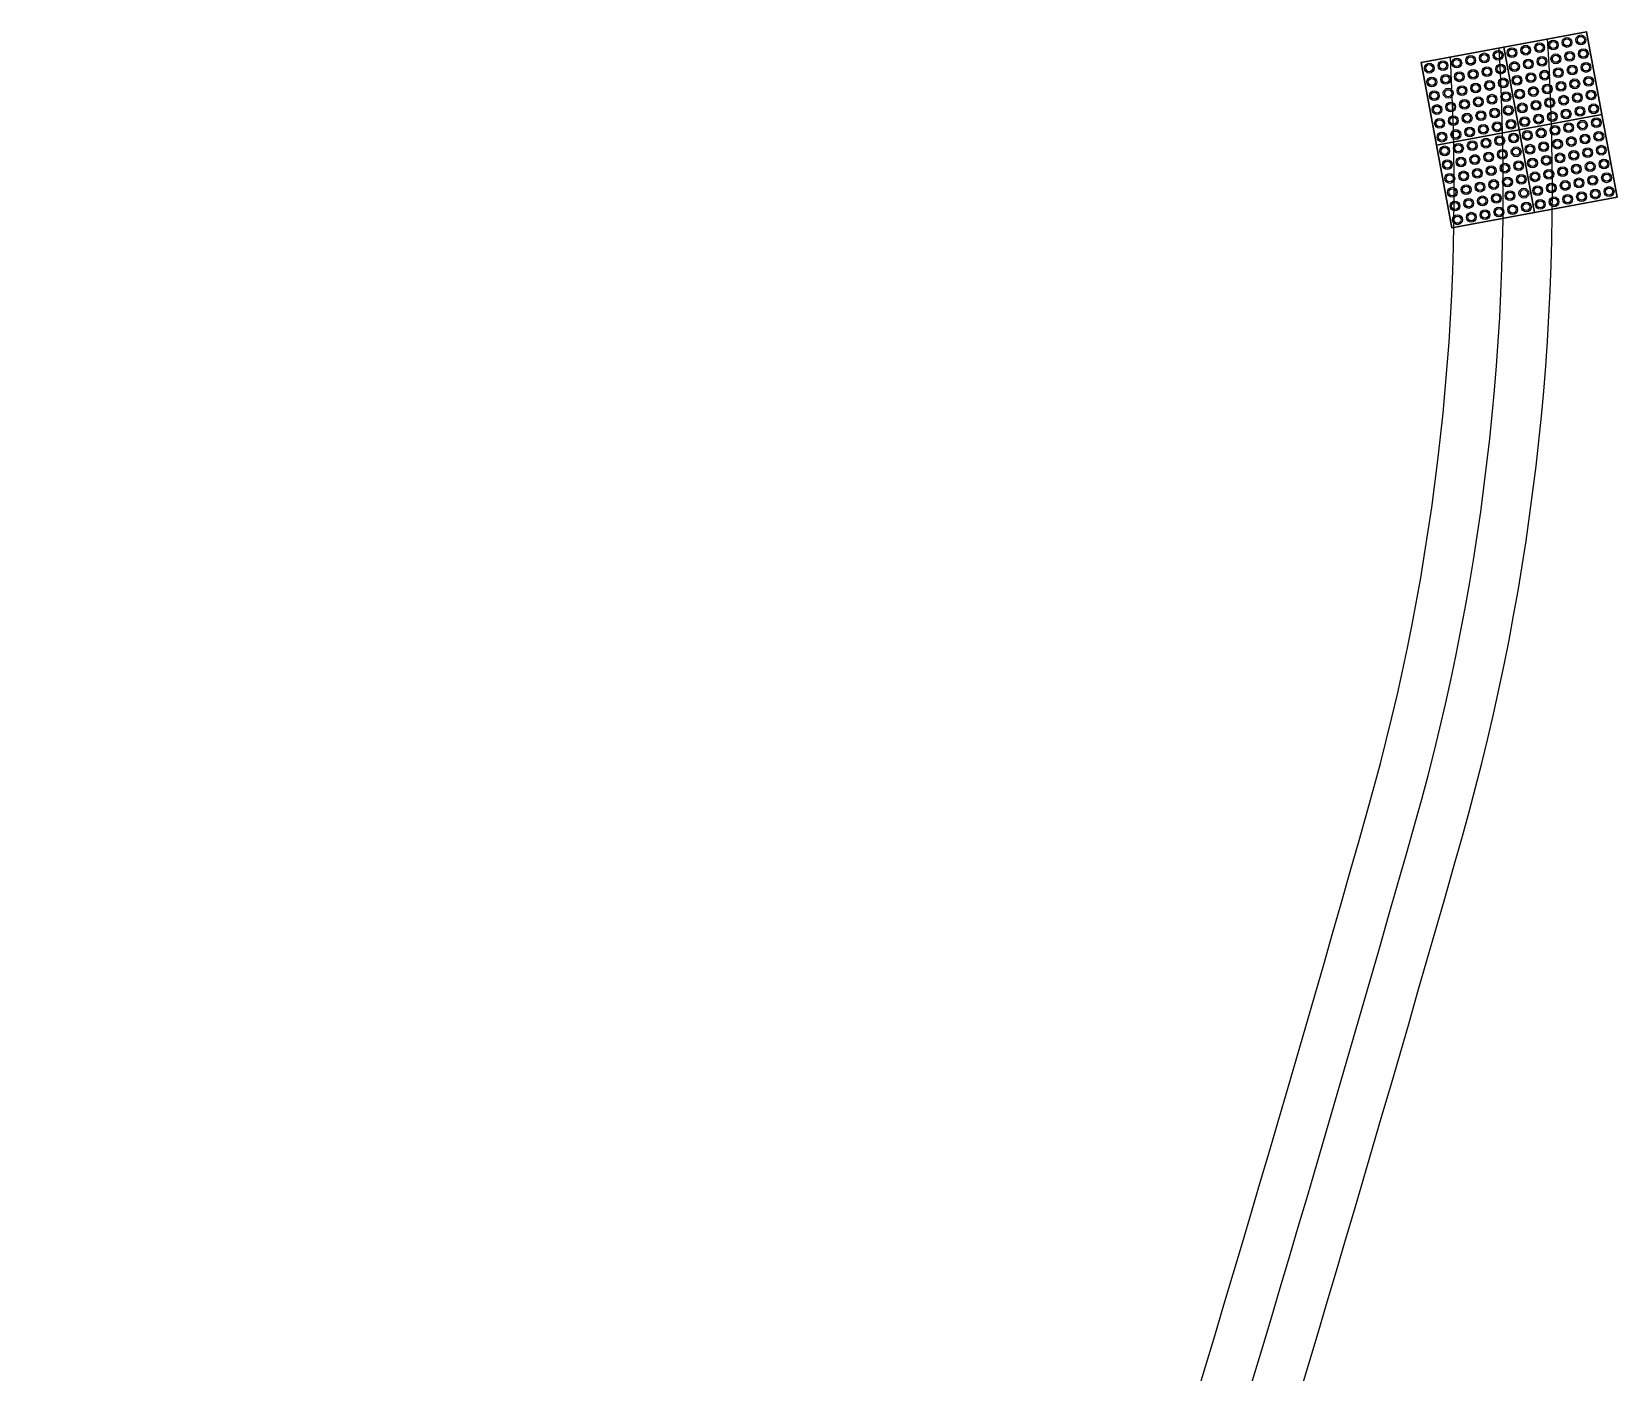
# Model space of a CAD drawing. Header units: millimetres. Extents: x 832728086 to 834530684, y 817551485 to 818349469.
# Drawn here: x 832728393.63 to 832728399.28, y 817960450.28 to 817960455.06 of the extents above; entities that cross this region are included whole.
import ezdxf

# ---------------------------------------------------------------- set-up
doc = ezdxf.new("R2010")
doc.units = ezdxf.units.MM
doc.header["$LTSCALE"] = 100
doc.layers.add('000-helpline', color=30, linetype='Continuous', lineweight=30, plot=False)
doc.layers.add('000-Tactile-l', color=8, linetype='Continuous')

# ---------------------------------------------------------------- blocks, each defined once
blk = doc.blocks.new('tactile')
at = {"layer": '000-helpline', "ltscale": 0.015}
for points in [[(834270.9261, 817935.0015), (834270.6312, 817934.9465), (834270.5762, 817935.2415), (834270.8711, 817935.2964)], [(834270.6312, 817934.9465), (834270.3362, 817934.8916), (834270.2813, 817935.1865), (834270.5762, 817935.2415)], [(834270.981, 817934.7066), (834270.6861, 817934.6516), (834270.6312, 817934.9465), (834270.9261, 817935.0015)], [(834270.6861, 817934.6516), (834270.3912, 817934.5966), (834270.3362, 817934.8916), (834270.6312, 817934.9465)]]:
    blk.add_lwpolyline(points, close=True, dxfattribs=at)
at = {"layer": '000-Tactile-l'}
blk.add_lwpolyline([(834270.8711, 817935.2964), (834270.981, 817934.7066), (834270.3912, 817934.5966), (834270.2813, 817935.1865)], close=True, dxfattribs=at)
at = {"layer": '000-Tactile-l', "ltscale": 0.015}
for centre, radius in [((834270.802, 817935.2581), 0.0175), ((834270.8511, 817935.2673), 0.0175), ((834270.8511, 817935.2673), 0.0125), ((834270.507, 817935.2031), 0.0175), ((834270.5562, 817935.2123), 0.0175), ((834270.5562, 817935.2123), 0.0125), ((834270.6053, 817935.2215), 0.0175), ((834270.6053, 817935.2215), 0.0125), ((834270.6545, 817935.2306), 0.0175), ((834270.6545, 817935.2306), 0.0125), ((834270.7037, 817935.2398), 0.0175), ((834270.7037, 817935.2398), 0.0125), ((834270.7528, 817935.2489), 0.0175), ((834270.7528, 817935.2489), 0.0125), ((834270.802, 817935.2581), 0.0125), ((834270.8111, 817935.2089), 0.0175), ((834270.8111, 817935.2089), 0.0125), ((834270.8603, 817935.2181), 0.0175), ((834270.8603, 817935.2181), 0.0125), ((834270.3104, 817935.1665), 0.0175), ((834270.3104, 817935.1665), 0.0125), ((834270.3596, 817935.1757), 0.0175), ((834270.3596, 817935.1757), 0.0125), ((834270.4087, 817935.1848), 0.0175), ((834270.4087, 817935.1848), 0.0125), ((834270.4579, 817935.194), 0.0175), ((834270.4579, 817935.194), 0.0125), ((834270.507, 817935.2031), 0.0125), ((834270.5162, 817935.154), 0.0175), ((834270.5162, 817935.154), 0.0125), ((834270.5654, 817935.1631), 0.0175), ((834270.5654, 817935.1631), 0.0125), ((834270.6145, 817935.1723), 0.0175), ((834270.6145, 817935.1723), 0.0125), ((834270.6637, 817935.1815), 0.0175), ((834270.6637, 817935.1815), 0.0125), ((834270.7128, 817935.1906), 0.0175), ((834270.7128, 817935.1906), 0.0125), ((834270.762, 817935.1998), 0.0175), ((834270.762, 817935.1998), 0.0125), ((834270.7711, 817935.1506), 0.0175), ((834270.7711, 817935.1506), 0.0125), ((834270.8203, 817935.1598), 0.0175), ((834270.8203, 817935.1598), 0.0125), ((834270.8694, 817935.169), 0.0175), ((834270.8694, 817935.169), 0.0125), ((834270.3196, 817935.1173), 0.0175), ((834270.3196, 817935.1173), 0.0125), ((834270.3687, 817935.1265), 0.0175), ((834270.3687, 817935.1265), 0.0125), ((834270.4179, 817935.1357), 0.0175), ((834270.4179, 817935.1357), 0.0125), ((834270.467, 817935.1448), 0.0175), ((834270.467, 817935.1448), 0.0125), ((834270.4762, 817935.0957), 0.0175), ((834270.4762, 817935.0957), 0.0125), ((834270.5254, 817935.1048), 0.0175), ((834270.5254, 817935.1048), 0.0125), ((834270.5745, 817935.114), 0.0175), ((834270.5745, 817935.114), 0.0125), ((834270.6237, 817935.1231), 0.0175), ((834270.6237, 817935.1231), 0.0125), ((834270.6728, 817935.1323), 0.0175), ((834270.6728, 817935.1323), 0.0125), ((834270.722, 817935.1415), 0.0175), ((834270.722, 817935.1415), 0.0125), ((834270.7311, 817935.0923), 0.0175), ((834270.7803, 817935.1015), 0.0175), ((834270.7803, 817935.1015), 0.0125), ((834270.8294, 817935.1106), 0.0175), ((834270.8294, 817935.1106), 0.0125), ((834270.8786, 817935.1198), 0.0175), ((834270.8786, 817935.1198), 0.0125), ((834270.3287, 817935.0682), 0.0175), ((834270.3287, 817935.0682), 0.0125), ((834270.3779, 817935.0773), 0.0175), ((834270.3779, 817935.0773), 0.0125), ((834270.4271, 817935.0865), 0.0175), ((834270.4271, 817935.0865), 0.0125), ((834270.4362, 817935.0374), 0.0175), ((834270.4362, 817935.0374), 0.0125), ((834270.4854, 817935.0465), 0.0175), ((834270.4854, 817935.0465), 0.0125), ((834270.5345, 817935.0557), 0.0175), ((834270.5345, 817935.0557), 0.0125), ((834270.5837, 817935.0648), 0.0175), ((834270.5837, 817935.0648), 0.0125), ((834270.6328, 817935.074), 0.0175), ((834270.6328, 817935.074), 0.0125), ((834270.682, 817935.0832), 0.0175), ((834270.682, 817935.0832), 0.0125), ((834270.6911, 817935.034), 0.0175), ((834270.7311, 817935.0923), 0.0125), ((834270.7403, 817935.0432), 0.0175), ((834270.7403, 817935.0432), 0.0125), ((834270.7895, 817935.0523), 0.0175), ((834270.7895, 817935.0523), 0.0125), ((834270.8386, 817935.0615), 0.0175), ((834270.8386, 817935.0615), 0.0125), ((834270.8878, 817935.0706), 0.0175), ((834270.8878, 817935.0706), 0.0125), ((834270.3379, 817935.019), 0.0175), ((834270.3379, 817935.019), 0.0125), ((834270.3871, 817935.0282), 0.0175), ((834270.3871, 817935.0282), 0.0125), ((834270.3962, 817934.979), 0.0175), ((834270.4454, 817934.9882), 0.0175), ((834270.4454, 817934.9882), 0.0125), ((834270.4945, 817934.9974), 0.0175), ((834270.4945, 817934.9974), 0.0125), ((834270.5437, 817935.0065), 0.0175), ((834270.5437, 817935.0065), 0.0125), ((834270.5928, 817935.0157), 0.0175), ((834270.5928, 817935.0157), 0.0125), ((834270.642, 817935.0248), 0.0175), ((834270.642, 817935.0248), 0.0125), ((834270.6512, 817934.9757), 0.0175), ((834270.6911, 817935.034), 0.0125), ((834270.7003, 817934.9848), 0.0175), ((834270.7003, 817934.9848), 0.0125), ((834270.7495, 817934.994), 0.0175), ((834270.7495, 817934.994), 0.0125), ((834270.7986, 817935.0032), 0.0175), ((834270.7986, 817935.0032), 0.0125), ((834270.8478, 817935.0123), 0.0175), ((834270.8478, 817935.0123), 0.0125), ((834270.8969, 817935.0215), 0.0175), ((834270.8969, 817935.0215), 0.0125), ((834270.3471, 817934.9699), 0.0175), ((834270.3471, 817934.9699), 0.0125), ((834270.3562, 817934.9207), 0.0175), ((834270.3962, 817934.979), 0.0125), ((834270.4054, 817934.9299), 0.0175), ((834270.4054, 817934.9299), 0.0125), ((834270.4545, 817934.939), 0.0175), ((834270.4545, 817934.939), 0.0125), ((834270.5037, 817934.9482), 0.0175), ((834270.5037, 817934.9482), 0.0125), ((834270.5528, 817934.9574), 0.0175), ((834270.5528, 817934.9574), 0.0125), ((834270.602, 817934.9665), 0.0175), ((834270.602, 817934.9665), 0.0125), ((834270.6512, 817934.9757), 0.0125), ((834270.6603, 817934.9265), 0.0175), ((834270.6603, 817934.9265), 0.0125), ((834270.7095, 817934.9357), 0.0175), ((834270.7095, 817934.9357), 0.0125), ((834270.7586, 817934.9449), 0.0175), ((834270.7586, 817934.9449), 0.0125), ((834270.8078, 817934.954), 0.0175), ((834270.8078, 817934.954), 0.0125), ((834270.8569, 817934.9632), 0.0175), ((834270.8569, 817934.9632), 0.0125), ((834270.9061, 817934.9723), 0.0175), ((834270.9061, 817934.9723), 0.0125), ((834270.9152, 817934.9232), 0.0175), ((834270.3562, 817934.9207), 0.0125), ((834270.3654, 817934.8716), 0.0175), ((834270.3654, 817934.8716), 0.0125), ((834270.4145, 817934.8807), 0.0175), ((834270.4145, 817934.8807), 0.0125), ((834270.4637, 817934.8899), 0.0175), ((834270.4637, 817934.8899), 0.0125), ((834270.5129, 817934.8991), 0.0175), ((834270.5129, 817934.8991), 0.0125), ((834270.562, 817934.9082), 0.0175), ((834270.562, 817934.9082), 0.0125), ((834270.6112, 817934.9174), 0.0175), ((834270.6112, 817934.9174), 0.0125), ((834270.6203, 817934.8682), 0.0175), ((834270.6203, 817934.8682), 0.0125), ((834270.6695, 817934.8774), 0.0175), ((834270.6695, 817934.8774), 0.0125), ((834270.7186, 817934.8865), 0.0175), ((834270.7186, 817934.8865), 0.0125), ((834270.7678, 817934.8957), 0.0175), ((834270.7678, 817934.8957), 0.0125), ((834270.8169, 817934.9049), 0.0175), ((834270.8169, 817934.9049), 0.0125), ((834270.8661, 817934.914), 0.0175), ((834270.8661, 817934.914), 0.0125), ((834270.8752, 817934.8649), 0.0175), ((834270.9152, 817934.9232), 0.0125), ((834270.9244, 817934.874), 0.0175), ((834270.9244, 817934.874), 0.0125), ((834270.3746, 817934.8224), 0.0175), ((834270.3746, 817934.8224), 0.0125), ((834270.4237, 817934.8316), 0.0175), ((834270.4237, 817934.8316), 0.0125), ((834270.4729, 817934.8407), 0.0175), ((834270.4729, 817934.8407), 0.0125), ((834270.522, 817934.8499), 0.0175), ((834270.522, 817934.8499), 0.0125), ((834270.5712, 817934.8591), 0.0175), ((834270.5712, 817934.8591), 0.0125), ((834270.5803, 817934.8099), 0.0175), ((834270.6295, 817934.8191), 0.0175), ((834270.6295, 817934.8191), 0.0125), ((834270.6786, 817934.8282), 0.0175), ((834270.6786, 817934.8282), 0.0125), ((834270.7278, 817934.8374), 0.0175), ((834270.7278, 817934.8374), 0.0125), ((834270.7769, 817934.8465), 0.0175), ((834270.7769, 817934.8465), 0.0125), ((834270.8261, 817934.8557), 0.0175), ((834270.8261, 817934.8557), 0.0125), ((834270.8353, 817934.8066), 0.0175), ((834270.8752, 817934.8649), 0.0125), ((834270.8844, 817934.8157), 0.0175), ((834270.8844, 817934.8157), 0.0125), ((834270.9336, 817934.8249), 0.0175), ((834270.9336, 817934.8249), 0.0125), ((834270.3837, 817934.7733), 0.0175), ((834270.3837, 817934.7733), 0.0125), ((834270.4329, 817934.7824), 0.0175), ((834270.4329, 817934.7824), 0.0125), ((834270.482, 817934.7916), 0.0175), ((834270.482, 817934.7916), 0.0125), ((834270.5312, 817934.8007), 0.0175), ((834270.5312, 817934.8007), 0.0125), ((834270.5403, 817934.7516), 0.0175), ((834270.5803, 817934.8099), 0.0125), ((834270.5895, 817934.7608), 0.0175), ((834270.5895, 817934.7608), 0.0125), ((834270.6386, 817934.7699), 0.0175), ((834270.6386, 817934.7699), 0.0125), ((834270.6878, 817934.7791), 0.0175), ((834270.6878, 817934.7791), 0.0125), ((834270.7369, 817934.7882), 0.0175), ((834270.7369, 817934.7882), 0.0125), ((834270.7861, 817934.7974), 0.0175), ((834270.7861, 817934.7974), 0.0125), ((834270.8353, 817934.8066), 0.0125), ((834270.8444, 817934.7574), 0.0175), ((834270.8444, 817934.7574), 0.0125), ((834270.8936, 817934.7666), 0.0175), ((834270.8936, 817934.7666), 0.0125), ((834270.9427, 817934.7757), 0.0175), ((834270.9427, 817934.7757), 0.0125), ((834270.3929, 817934.7241), 0.0175), ((834270.3929, 817934.7241), 0.0125), ((834270.442, 817934.7333), 0.0175), ((834270.442, 817934.7333), 0.0125), ((834270.4912, 817934.7424), 0.0175), ((834270.4912, 817934.7424), 0.0125), ((834270.5003, 817934.6933), 0.0175), ((834270.5403, 817934.7516), 0.0125), ((834270.5495, 817934.7024), 0.0175), ((834270.5495, 817934.7024), 0.0125), ((834270.5987, 817934.7116), 0.0175), ((834270.5987, 817934.7116), 0.0125), ((834270.6478, 817934.7208), 0.0175), ((834270.6478, 817934.7208), 0.0125), ((834270.697, 817934.7299), 0.0175), ((834270.697, 817934.7299), 0.0125), ((834270.7461, 817934.7391), 0.0175), ((834270.7461, 817934.7391), 0.0125), ((834270.7953, 817934.7482), 0.0175), ((834270.7953, 817934.7482), 0.0125), ((834270.8044, 817934.6991), 0.0175), ((834270.8044, 817934.6991), 0.0125), ((834270.8536, 817934.7082), 0.0175), ((834270.8536, 817934.7082), 0.0125), ((834270.9027, 817934.7174), 0.0175), ((834270.9027, 817934.7174), 0.0125), ((834270.9519, 817934.7266), 0.0175), ((834270.9519, 817934.7266), 0.0125), ((834270.402, 817934.675), 0.0175), ((834270.402, 817934.675), 0.0125), ((834270.4512, 817934.6841), 0.0175), ((834270.4512, 817934.6841), 0.0125), ((834270.5003, 817934.6933), 0.0125), ((834270.5095, 817934.6441), 0.0175), ((834270.5095, 817934.6441), 0.0125), ((834270.5587, 817934.6533), 0.0175), ((834270.5587, 817934.6533), 0.0125), ((834270.6078, 817934.6624), 0.0175), ((834270.6078, 817934.6624), 0.0125), ((834270.657, 817934.6716), 0.0175), ((834270.657, 817934.6716), 0.0125), ((834270.7061, 817934.6808), 0.0175), ((834270.7061, 817934.6808), 0.0125), ((834270.7553, 817934.6899), 0.0175), ((834270.7553, 817934.6899), 0.0125), ((834270.4112, 817934.6258), 0.0175), ((834270.4112, 817934.6258), 0.0125), ((834270.4604, 817934.635), 0.0175), ((834270.4604, 817934.635), 0.0125)]:
    blk.add_circle(centre, radius, dxfattribs=at)
at = {"layer": '000-Tactile-l', "ltscale": 5e-05}
for centre, radius, start, end in [((834262.2794, 817934.7373), 8.295, 344.17642, 3.46251), ((834262.2794, 817934.7373), 8.47, 344.17642, 3.60983), ((834262.2794, 817934.7373), 8.12, 344.17642, 3.3088), ((834138.7264, 817969.7542), 136.5394, 338.002767, 344.176419), ((834138.7264, 817969.7542), 136.7144, 338.002772, 344.176419), ((834138.7264, 817969.7542), 136.8894, 338.002777, 344.176419)]:
    blk.add_arc(centre, radius, start, end, dxfattribs=at)

msp = doc.modelspace()

# ---------------------------------------------------------------- block references
at = {"layer": '000-Tactile-l'}
msp.add_blockref('tactile', (831894128.3015, 817142519.7659), dxfattribs=at)

doc.saveas('drawing.dxf')
